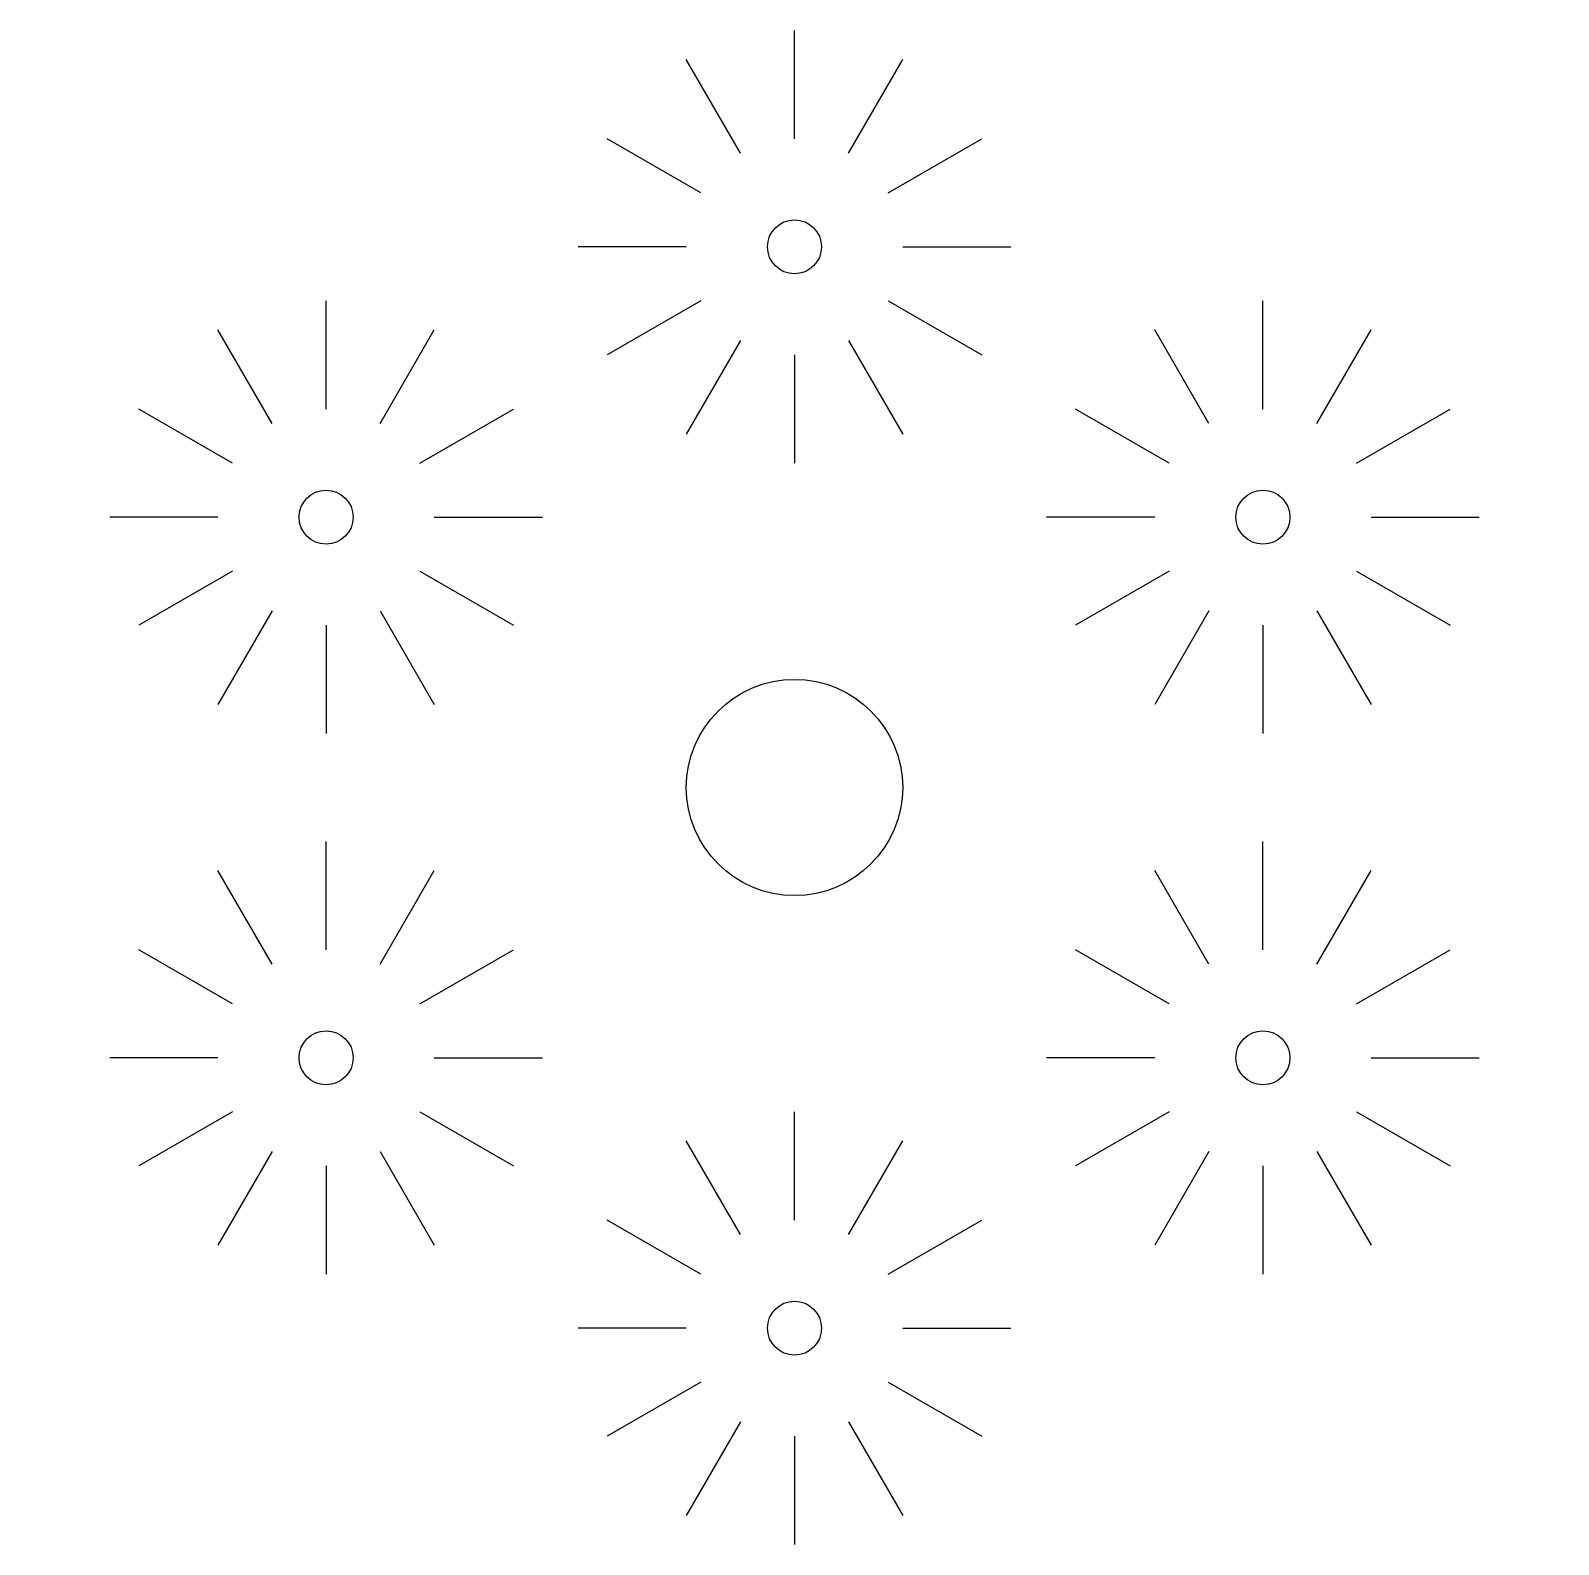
# Model space of a CAD drawing. Extents: x -71 to 71, y -70 to 70.
import ezdxf

# ---------------------------------------------------------------- set-up
doc = ezdxf.new("R2010")
doc.units = 0
doc.header["$MEASUREMENT"] = 0
doc.linetypes.add('DURCHGEHEND', pattern=[0])
doc.layers.get('0').update_dxf_attribs({"linetype": 'DURCHGEHEND'})

# ---------------------------------------------------------------- blocks, each defined once
blk = doc.blocks.new('BLOCK_0', base_point=(0, 15))
at = {"color": 7, "linetype": 'DURCHGEHEND'}
blk.add_line((0, 10), (0, 20), dxfattribs=at)
blk = doc.blocks.new('BLOCK_1', base_point=(0, 40))
at = {"color": 7, "linetype": 'DURCHGEHEND'}
blk.add_circle((0, 40), 2.5, dxfattribs=at)
blk.add_blockref('BLOCK_0', (0, 55))
for p, rotation in [((-7.5, 52.99), 30), ((7.5, 52.99), -30), ((-12.99, 47.5), 60), ((12.99, 47.5), -60), ((-15, 40), 90), ((15, 40), -90), ((-12.99, 32.5), 120), ((12.99, 32.5), -120), ((-7.5, 27.01), 150), ((7.5, 27.01), -150), ((0, 25), 180)]:
    blk.add_blockref('BLOCK_0', p, dxfattribs=dict(rotation=rotation))

msp = doc.modelspace()

# ---------------------------------------------------------------- linework, layer by layer
at = {"color": 7, "linetype": 'DURCHGEHEND'}
msp.add_circle((0, 0), 10, dxfattribs=at)

# ---------------------------------------------------------------- block references
msp.add_blockref('BLOCK_1', (0, 50))
for p, rotation in [((-43.3, 25), 60), ((43.3, 25), -60), ((-43.3, -25), 120), ((43.3, -25), -120), ((0, -50), 180)]:
    msp.add_blockref('BLOCK_1', p, dxfattribs=dict(rotation=rotation))

doc.saveas('drawing.dxf')
